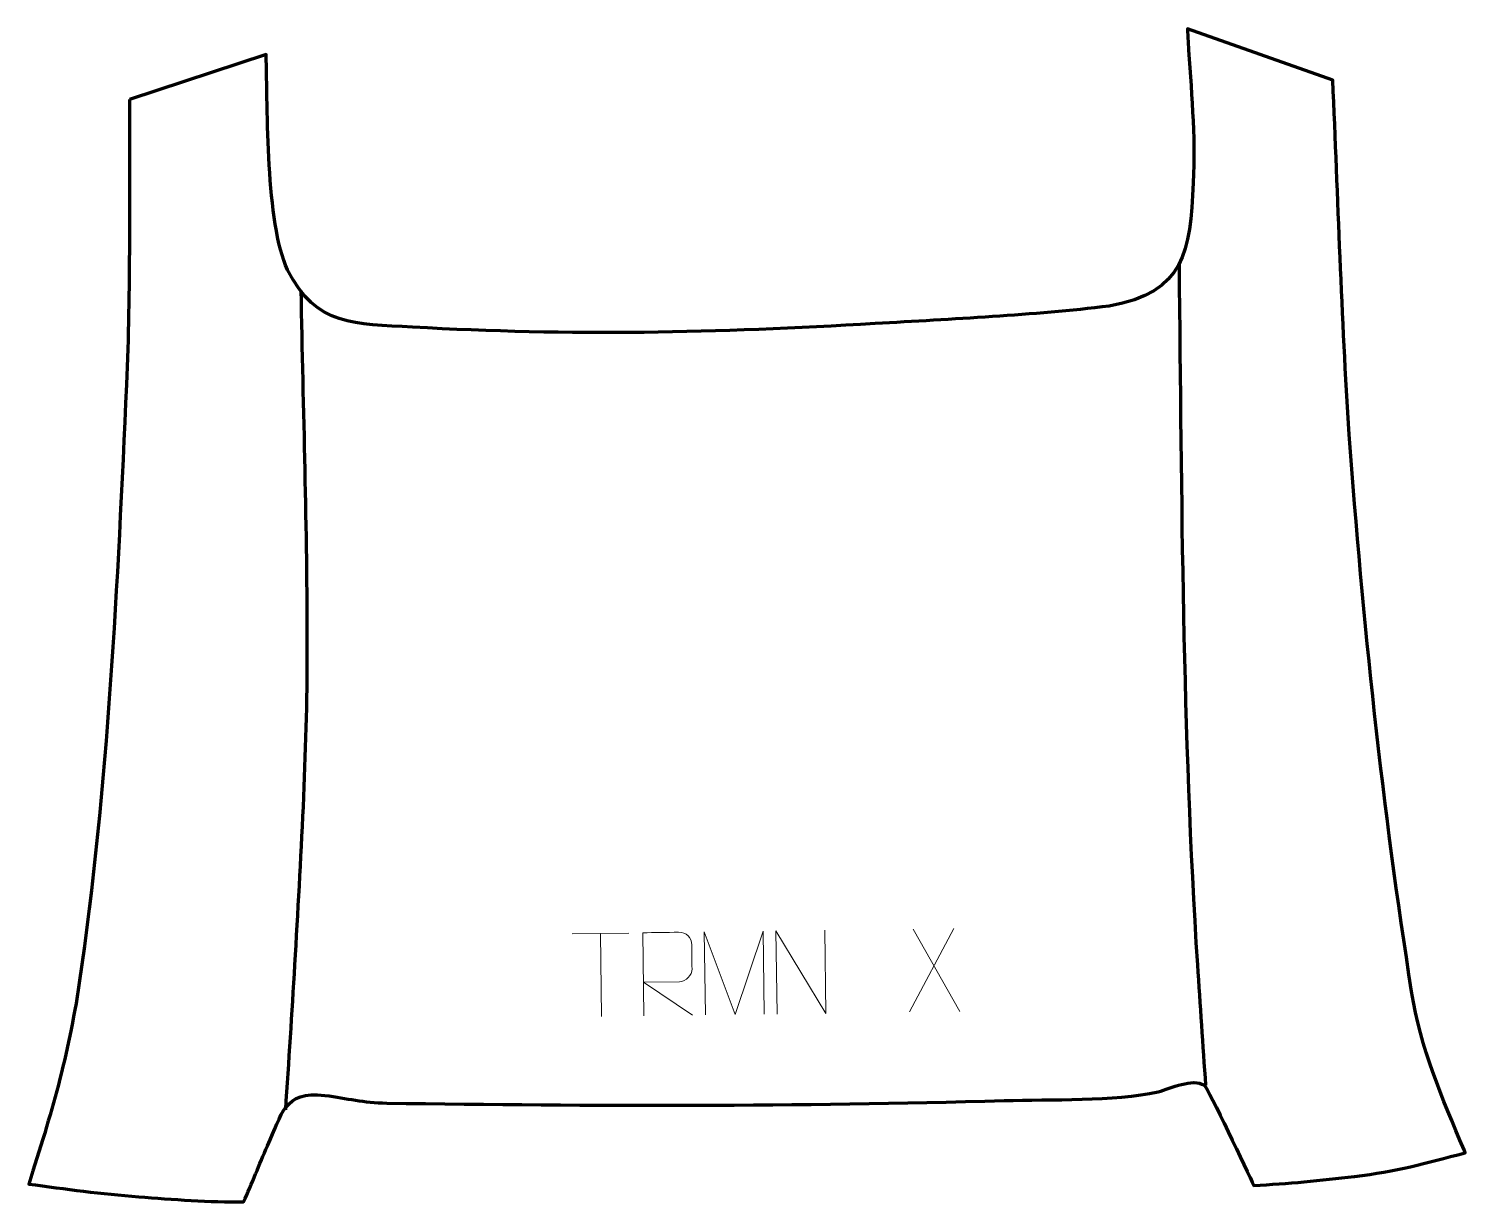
# Model space of a CAD drawing. Header units: millimetres. Extents: x 653 to 1086, y -181 to 173.
import ezdxf

# ---------------------------------------------------------------- set-up
doc = ezdxf.new("R2010")
doc.units = ezdxf.units.MM
doc.header["$MEASUREMENT"] = 0
doc.layers.add('layer 2', color=7, linetype='Continuous')
doc.layers.add('layer 3', color=7, linetype='Continuous')

msp = doc.modelspace()

# ---------------------------------------------------------------- linework, layer by layer
at = {"layer": 'layer 2', "color": 142, "lineweight": 158}
for points, knots in [([(999.6261, 101.987), (1000.391, 31.1905), (1000.5837, -38.4399), (1005.1406, -109.1915), (1005.1406, -109.1915), (1005.9213, -121.313), (1006.7597, -133.4305), (1007.611, -145.5472)], [0, 0, 0, 0, 0.33333333, 0.33333333, 0.33333333, 0.33333333, 1, 1, 1, 1]), ([(734.7228, 94.2328), (735.3709, 58.3598), (736.581, 22.0769), (736.5715, -13.7503), (736.5715, -13.7503), (736.563, -45.5769), (734.6454, -77.4394), (732.8198, -109.2053), (732.8198, -109.2053), (731.9813, -123.8008), (731.0542, -138.3872), (730.0425, -152.9717)], [0, 0, 0, 0, 0.25, 0.25, 0.25, 0.25, 0.5, 0.5, 0.5, 0.5, 1, 1, 1, 1])]:
    msp.add_open_spline(points, degree=3, knots=knots, dxfattribs=at)
at = {"layer": 'layer 2', "color": 142, "lineweight": 9}
for points in [[(816.5707, -99.8451), (816.5707, -99.8451), (833.6354, -99.6113), (833.6354, -99.6113)], [(931.7296, -98.2436), (931.7296, -98.2436), (918.269, -123.4421), (918.269, -123.4421)], [(919.3876, -98.4127), (919.3876, -98.4127), (933.5343, -123.2909), (933.5343, -123.2909)], [(825.4464, -124.7718), (825.4464, -124.7718), (825.1029, -99.7045), (825.1029, -99.7045)]]:
    msp.add_open_spline(points, degree=3, dxfattribs=at)
for points, knots in [([(838.1719, -124.5975), (838.1719, -124.5975), (837.8285, -99.5302), (837.8285, -99.5302), (837.8285, -99.5302), (841.4397, -99.4808), (845.0516, -99.4313), (848.6632, -99.3818), (848.6632, -99.3818), (850.9996, -99.3876), (852.5845, -100.8629), (852.613, -103.2402), (852.613, -103.2402), (852.6406, -105.285), (852.6827, -108.3584), (852.7111, -110.4037), (852.7111, -110.4037), (852.7304, -112.2877), (850.9365, -114.2633), (848.9181, -114.3102), (848.9181, -114.3102), (848.9181, -114.3102), (838.033, -114.4593), (838.033, -114.4593), (838.033, -114.4593), (838.033, -114.4593), (852.8935, -124.3958), (852.8935, -124.3958)], [0, 0, 0, 0, 0.125, 0.125, 0.125, 0.125, 0.25, 0.25, 0.25, 0.25, 0.375, 0.375, 0.375, 0.375, 0.5, 0.5, 0.5, 0.5, 0.625, 0.625, 0.625, 0.625, 0.75, 0.75, 0.75, 0.75, 1, 1, 1, 1]), ([(856.7457, -124.3452), (856.7457, -124.3452), (856.4022, -99.2735), (856.4022, -99.2735), (856.4022, -99.2735), (856.4022, -99.2735), (865.7116, -124.2224), (865.7116, -124.2224), (865.7116, -124.2224), (865.7116, -124.2224), (874.1679, -99.0307), (874.1679, -99.0307), (874.1679, -99.0307), (874.1679, -99.0307), (874.5114, -124.1018), (874.5114, -124.1018)], [0, 0, 0, 0, 0.2, 0.2, 0.2, 0.2, 0.4, 0.4, 0.4, 0.4, 0.6, 0.6, 0.6, 0.6, 1, 1, 1, 1]), ([(878.3589, -124.0469), (878.3589, -124.0469), (878.0155, -98.9796), (878.0155, -98.9796), (878.0155, -98.9796), (878.0155, -98.9796), (893.0805, -123.8452), (893.0805, -123.8452), (893.0805, -123.8452), (893.0805, -123.8452), (892.7371, -98.7779), (892.7371, -98.7779)], [0, 0, 0, 0, 0.25, 0.25, 0.25, 0.25, 0.5, 0.5, 0.5, 0.5, 1, 1, 1, 1])]:
    msp.add_open_spline(points, degree=3, knots=knots, dxfattribs=at)
at = {"layer": 'layer 3', "color": 242, "lineweight": 158}
msp.add_open_spline([(683.0191, 151.9165), (683.0191, 151.9165), (724.2205, 165.4731), (724.2205, 165.4731), (724.2205, 165.4731), (724.759, 148.9421), (724.0932, 114.655), (730.7114, 100.5207), (730.7114, 100.5207), (739.387, 83.2809), (751.0938, 84.2508), (768.4379, 83.2239), (768.4379, 83.2239), (815.9798, 80.4833), (860.4931, 81.4104), (907.9563, 84.2844), (907.9563, 84.2844), (931.1343, 85.6742), (955.5584, 86.7429), (978.5385, 89.5607), (978.5385, 89.5607), (1001.4743, 93.7336), (1002.8672, 105.9144), (1003.9085, 126.7714), (1003.9085, 126.7714), (1004.6168, 140.9559), (1003.1929, 155.2743), (1002.3526, 169.4333), (1002.3526, 169.4333), (1002.2796, 170.7123), (1002.2048, 171.991), (1002.1291, 173.2698), (1002.1291, 173.2698), (1002.1291, 173.2698), (1045.9885, 157.764), (1045.9885, 157.764), (1045.9885, 157.764), (1047.6045, 122.2619), (1048.5756, 86.2197), (1050.9738, 50.8186), (1050.9738, 50.8186), (1054.9492, -4.8897), (1061.0874, -62.1093), (1069.7734, -117.2759), (1069.7734, -117.2759), (1072.4495, -134.2724), (1078.9517, -149.3044), (1085.5769, -165.0166), (1085.5769, -165.0166), (1085.5769, -165.0166), (1085.9498, -165.9101), (1085.9498, -165.9101), (1085.9498, -165.9101), (1073.726, -169.1672), (1065.3047, -171.5035), (1052.5477, -173.057), (1052.5477, -173.057), (1042.4662, -174.2764), (1032.3537, -175.3103), (1022.205, -175.7486), (1022.205, -175.7486), (1020.1653, -171.7281), (1008.5197, -146.6698), (1007.2472, -145.5551), (1007.2472, -145.5551), (1003.5976, -143.2549), (997.2184, -146.5197), (993.3234, -147.5087), (993.3234, -147.5087), (979.9145, -150.4351), (960.9975, -149.7405), (946.8485, -150.1719), (946.8485, -150.1719), (884.8091, -151.9491), (822.7467, -151.8235), (760.6935, -150.9449), (760.6935, -150.9449), (753.3749, -150.7788), (748.905, -149.5242), (741.9679, -148.5938), (741.9679, -148.5938), (729.4583, -147.2539), (729.1358, -154.1549), (724.6464, -163.8255), (724.6464, -163.8255), (722.0958, -169.4181), (720.1086, -175.2145), (717.407, -180.7143), (717.407, -180.7143), (707.5124, -180.8613), (695.7772, -179.9549), (685.809, -179.2139), (685.809, -179.2139), (674.6828, -178.3371), (663.6869, -176.8913), (652.6386, -175.3515), (652.6386, -175.3515), (659.5276, -153.9216), (664.4752, -137.0982), (667.9015, -114.6684), (667.9015, -114.6684), (676.5686, -55.4028), (679.412, 6.0429), (682.1241, 65.8904), (682.1241, 65.8904), (683.3993, 94.5641), (682.8763, 123.2283), (683.0191, 151.9165)], degree=3, knots=[0, 0, 0, 0, 0.03571429, 0.03571429, 0.03571429, 0.03571429, 0.07142857, 0.07142857, 0.07142857, 0.07142857, 0.10714286, 0.10714286, 0.10714286, 0.10714286, 0.14285714, 0.14285714, 0.14285714, 0.14285714, 0.17857143, 0.17857143, 0.17857143, 0.17857143, 0.21428571, 0.21428571, 0.21428571, 0.21428571, 0.25, 0.25, 0.25, 0.25, 0.28571429, 0.28571429, 0.28571429, 0.28571429, 0.32142857, 0.32142857, 0.32142857, 0.32142857, 0.35714286, 0.35714286, 0.35714286, 0.35714286, 0.39285714, 0.39285714, 0.39285714, 0.39285714, 0.42857143, 0.42857143, 0.42857143, 0.42857143, 0.46428571, 0.46428571, 0.46428571, 0.46428571, 0.5, 0.5, 0.5, 0.5, 0.53571429, 0.53571429, 0.53571429, 0.53571429, 0.57142857, 0.57142857, 0.57142857, 0.57142857, 0.60714286, 0.60714286, 0.60714286, 0.60714286, 0.64285714, 0.64285714, 0.64285714, 0.64285714, 0.67857143, 0.67857143, 0.67857143, 0.67857143, 0.71428571, 0.71428571, 0.71428571, 0.71428571, 0.75, 0.75, 0.75, 0.75, 0.78571429, 0.78571429, 0.78571429, 0.78571429, 0.82142857, 0.82142857, 0.82142857, 0.82142857, 0.85714286, 0.85714286, 0.85714286, 0.85714286, 0.89285714, 0.89285714, 0.89285714, 0.89285714, 0.92857143, 0.92857143, 0.92857143, 0.92857143, 1, 1, 1, 1], dxfattribs=at)

doc.saveas('drawing.dxf')
